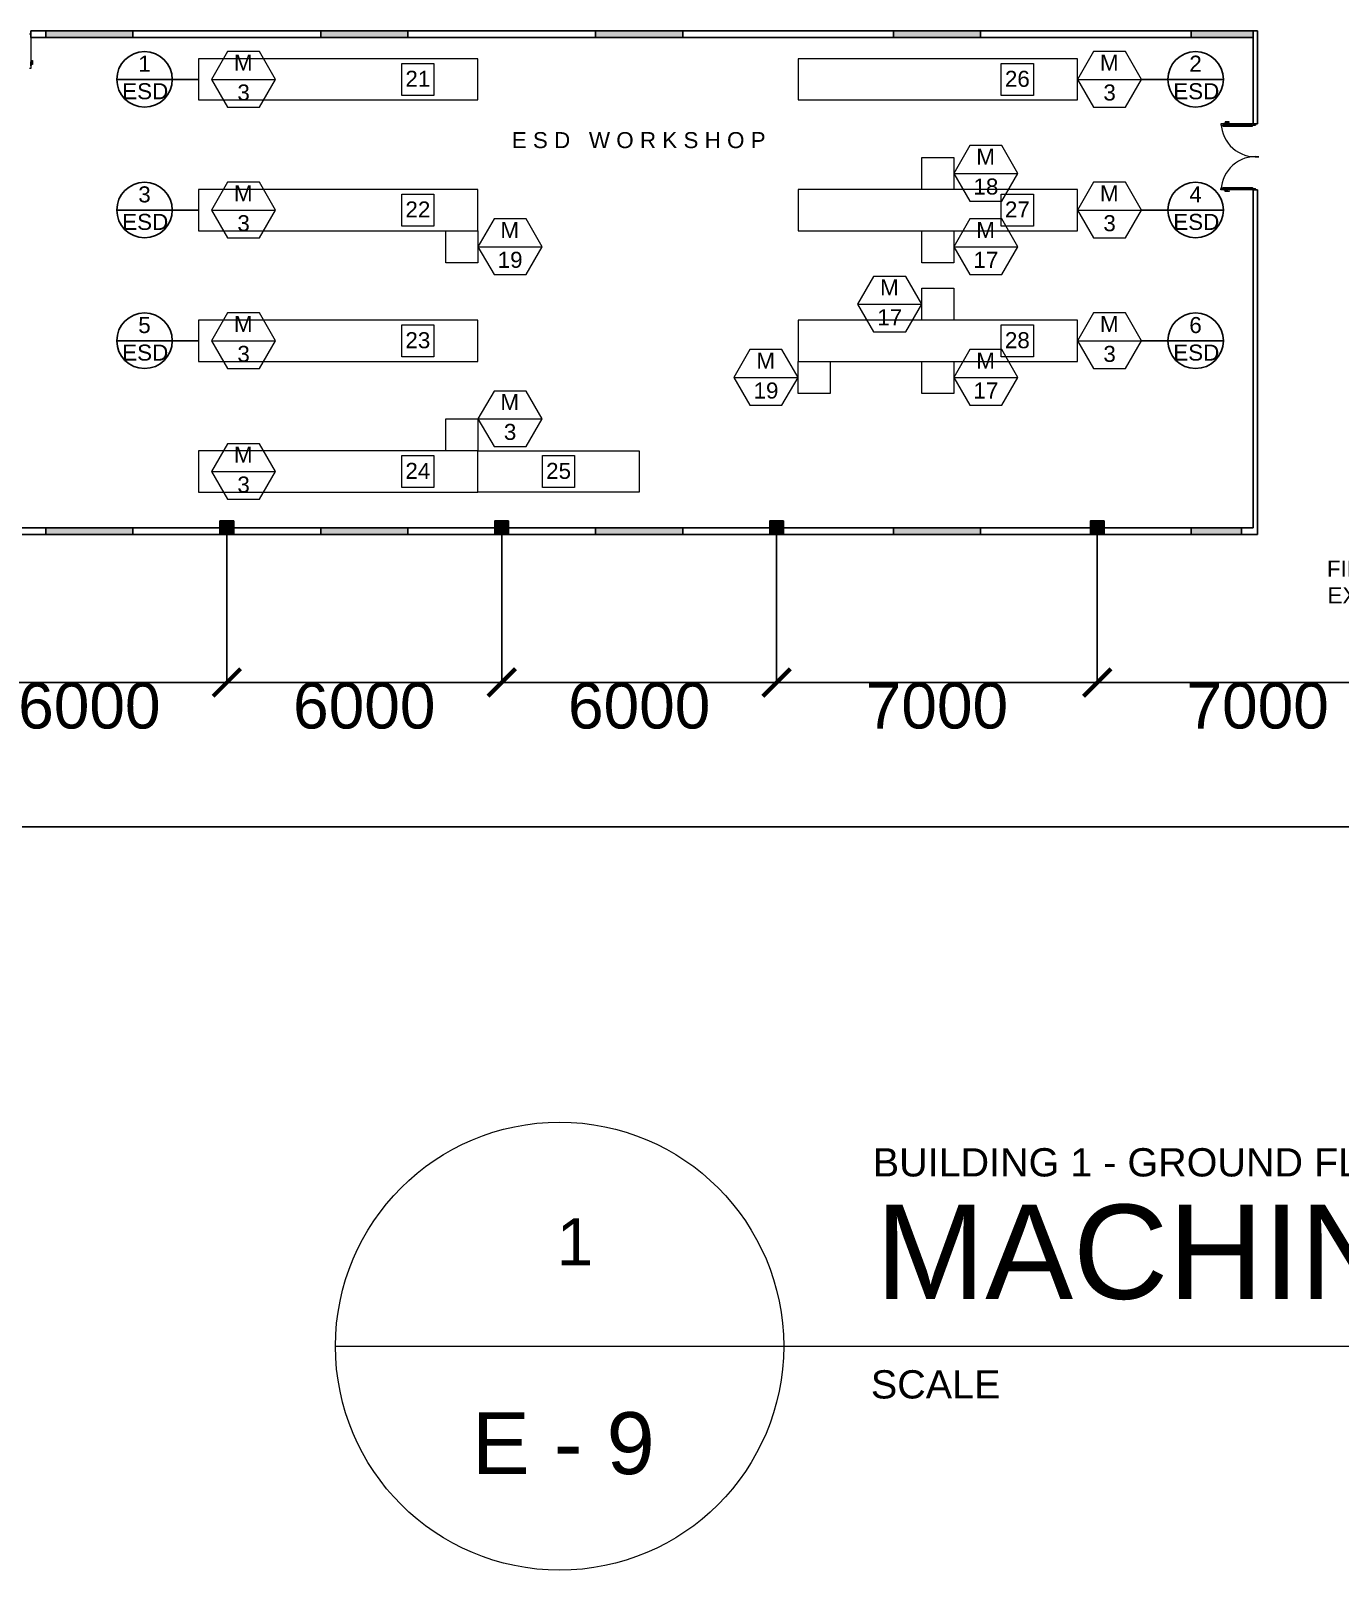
# Model space of a CAD drawing. Header units: millimetres. Extents: x 3339 to 2017737, y 4955 to 2748989.
# Drawn here: x 1590977 to 1619558, y 1216097 to 1249709 of the extents above; entities that cross this region are included whole.
import ezdxf

# ---------------------------------------------------------------- set-up
doc = ezdxf.new("R2010")
doc.units = ezdxf.units.MM
doc.header["$LTSCALE"] = 30
for name, color, linetype, lineweight in [('A-DETL-GENF', 92, 'Continuous', 13), ('A-DOOR', 31, 'Continuous', 13), ('MACH BLOCK', 41, 'Continuous', 5), ('MACHINE', 111, 'Continuous', 5), ('TEXT MACHLAYOUT', 255, 'Continuous', 5)]:
    doc.layers.add(name, color=color, linetype=linetype, lineweight=lineweight)
for name, color, linetype in [('DIM LINES', 7, 'Continuous'), ('TEXT', 7, 'Continuous'), ('window', 92, 'Continuous')]:
    doc.layers.add(name, color=color, linetype=linetype)
doc.styles.get("Standard").update_dxf_attribs({"font": 'arial.ttf'})
doc.dimstyles.new('GREEN', dxfattribs={"dimtxt": 1000, "dimasz": 600, "dimexe": 0.18, "dimexo": 0.0625, "dimgap": 0.09, "dimtad": 2, "dimdec": 0, "dimzin": 0, "dimdsep": 46, "dimtxsty": 'Standard', "dimblk": 'ARCHTICK', "dimcen": 0.09, "dimclrd": 3, "dimclre": 3, "dimclrt": 2, "dimadec": 0, "dimazin": 0, "dimtfac": 1, "dimtdec": 0, "dimtofl": 0, "dimtmove": 0, "dimatfit": 3, "dimfxl": 1, "dimtolj": 1, "dimtzin": 0, "dimarcsym": 0})

# ---------------------------------------------------------------- blocks, each defined once
blk = doc.blocks.new('_ArchTick')
at = {"color": 0, "linetype": 'ByBlock', "const_width": 0.15}
blk.add_lwpolyline([(-0.5, -0.5), (0.5, 0.5)], dxfattribs=at)
blk = doc.blocks.new('*D864')
at = {"layer": 'Defpoints', "color": 0, "transparency": 16777216}
for p in [(1577256, 1238709), (1667256, 1238709), (1667256, 1232330)]:
    blk.add_point(p, dxfattribs=at)
at = {"layer": 'DIM LINES', "color": 3, "linetype": 'ByBlock', "lineweight": -2, "transparency": 16777216}
for p, q in [((1577256, 1238709), (1577256, 1232329)), ((1667256, 1238709), (1667256, 1232329)), ((1577256, 1232330), (1667256, 1232330))]:
    blk.add_line(p, q, dxfattribs=at)
at = {"layer": 'DIM LINES', "color": 3, "lineweight": -2, "transparency": 16777216, "xscale": 600, "yscale": 600, "zscale": 600, "rotation": 180}
blk.add_blockref('_ArchTick', (1577256, 1232330), dxfattribs=at)
at = {"layer": 'DIM LINES', "color": 3, "lineweight": -2, "transparency": 16777216, "xscale": 600, "yscale": 600, "zscale": 600}
blk.add_blockref('_ArchTick', (1667256, 1232330), dxfattribs=at)
at = {"layer": 'DIM LINES', "color": 2, "transparency": 16777216, "insert": (1622256, 1231819), "char_height": 1000, "attachment_point": 5}
blk.add_mtext('\\A1;90000', dxfattribs=at)
blk = doc.blocks.new('*D685')
at = {"layer": 'Defpoints', "color": 0, "transparency": 16777216}
for p in [(1589256, 1238709), (1595256, 1238709), (1595256, 1235479)]:
    blk.add_point(p, dxfattribs=at)
at = {"layer": 'DIM LINES', "color": 3, "linetype": 'ByBlock', "lineweight": -2, "transparency": 16777216}
for p, q in [((1589256, 1238709), (1589256, 1235479)), ((1595256, 1238709), (1595256, 1235479)), ((1589256, 1235479), (1595256, 1235479))]:
    blk.add_line(p, q, dxfattribs=at)
at = {"layer": 'DIM LINES', "color": 3, "lineweight": -2, "transparency": 16777216, "xscale": 600, "yscale": 600, "zscale": 600, "rotation": 180}
blk.add_blockref('_ArchTick', (1589256, 1235479), dxfattribs=at)
at = {"layer": 'DIM LINES', "color": 3, "lineweight": -2, "transparency": 16777216, "xscale": 600, "yscale": 600, "zscale": 600}
blk.add_blockref('_ArchTick', (1595256, 1235479), dxfattribs=at)
at = {"layer": 'DIM LINES', "color": 2, "transparency": 16777216, "insert": (1592256, 1234968), "char_height": 1000, "attachment_point": 5}
blk.add_mtext('\\A1;6000', dxfattribs=at)
blk = doc.blocks.new('*D686')
at = {"layer": 'Defpoints', "color": 0, "transparency": 16777216}
for p in [(1595256, 1238709), (1601256, 1238709), (1601256, 1235479)]:
    blk.add_point(p, dxfattribs=at)
at = {"layer": 'DIM LINES', "color": 3, "linetype": 'ByBlock', "lineweight": -2, "transparency": 16777216}
for p, q in [((1595256, 1238709), (1595256, 1235479)), ((1601256, 1238709), (1601256, 1235479)), ((1595256, 1235479), (1601256, 1235479))]:
    blk.add_line(p, q, dxfattribs=at)
at = {"layer": 'DIM LINES', "color": 3, "lineweight": -2, "transparency": 16777216, "xscale": 600, "yscale": 600, "zscale": 600, "rotation": 180}
blk.add_blockref('_ArchTick', (1595256, 1235479), dxfattribs=at)
at = {"layer": 'DIM LINES', "color": 3, "lineweight": -2, "transparency": 16777216, "xscale": 600, "yscale": 600, "zscale": 600}
blk.add_blockref('_ArchTick', (1601256, 1235479), dxfattribs=at)
at = {"layer": 'DIM LINES', "color": 2, "transparency": 16777216, "insert": (1598256, 1234968), "char_height": 1000, "attachment_point": 5}
blk.add_mtext('\\A1;6000', dxfattribs=at)
blk = doc.blocks.new('*D687')
at = {"layer": 'Defpoints', "color": 0, "transparency": 16777216}
for p in [(1601256, 1238709), (1607256, 1238709), (1607256, 1235479)]:
    blk.add_point(p, dxfattribs=at)
at = {"layer": 'DIM LINES', "color": 3, "linetype": 'ByBlock', "lineweight": -2, "transparency": 16777216}
for p, q in [((1601256, 1238709), (1601256, 1235479)), ((1607256, 1238709), (1607256, 1235479)), ((1601256, 1235479), (1607256, 1235479))]:
    blk.add_line(p, q, dxfattribs=at)
at = {"layer": 'DIM LINES', "color": 3, "lineweight": -2, "transparency": 16777216, "xscale": 600, "yscale": 600, "zscale": 600, "rotation": 180}
blk.add_blockref('_ArchTick', (1601256, 1235479), dxfattribs=at)
at = {"layer": 'DIM LINES', "color": 3, "lineweight": -2, "transparency": 16777216, "xscale": 600, "yscale": 600, "zscale": 600}
blk.add_blockref('_ArchTick', (1607256, 1235479), dxfattribs=at)
at = {"layer": 'DIM LINES', "color": 2, "transparency": 16777216, "insert": (1604256, 1234968), "char_height": 1000, "attachment_point": 5}
blk.add_mtext('\\A1;6000', dxfattribs=at)
blk = doc.blocks.new('*D688')
at = {"layer": 'Defpoints', "color": 0, "transparency": 16777216}
for p in [(1607256, 1238709), (1614256, 1238709), (1614256, 1235479)]:
    blk.add_point(p, dxfattribs=at)
at = {"layer": 'DIM LINES', "color": 3, "linetype": 'ByBlock', "lineweight": -2, "transparency": 16777216}
for p, q in [((1607256, 1238709), (1607256, 1235479)), ((1614256, 1238709), (1614256, 1235479)), ((1607256, 1235479), (1614256, 1235479))]:
    blk.add_line(p, q, dxfattribs=at)
at = {"layer": 'DIM LINES', "color": 3, "lineweight": -2, "transparency": 16777216, "xscale": 600, "yscale": 600, "zscale": 600, "rotation": 180}
blk.add_blockref('_ArchTick', (1607256, 1235479), dxfattribs=at)
at = {"layer": 'DIM LINES', "color": 3, "lineweight": -2, "transparency": 16777216, "xscale": 600, "yscale": 600, "zscale": 600}
blk.add_blockref('_ArchTick', (1614256, 1235479), dxfattribs=at)
at = {"layer": 'DIM LINES', "color": 2, "transparency": 16777216, "insert": (1610756, 1234968), "char_height": 1000, "attachment_point": 5}
blk.add_mtext('\\A1;7000', dxfattribs=at)
blk = doc.blocks.new('*D689')
at = {"layer": 'Defpoints', "color": 0, "transparency": 16777216}
for p in [(1614256, 1238709), (1621256, 1238709), (1621256, 1235479)]:
    blk.add_point(p, dxfattribs=at)
at = {"layer": 'DIM LINES', "color": 3, "linetype": 'ByBlock', "lineweight": -2, "transparency": 16777216}
for p, q in [((1614256, 1238709), (1614256, 1235479)), ((1621256, 1238709), (1621256, 1235479)), ((1614256, 1235479), (1621256, 1235479))]:
    blk.add_line(p, q, dxfattribs=at)
at = {"layer": 'DIM LINES', "color": 3, "lineweight": -2, "transparency": 16777216, "xscale": 600, "yscale": 600, "zscale": 600, "rotation": 180}
blk.add_blockref('_ArchTick', (1614256, 1235479), dxfattribs=at)
at = {"layer": 'DIM LINES', "color": 3, "lineweight": -2, "transparency": 16777216, "xscale": 600, "yscale": 600, "zscale": 600}
blk.add_blockref('_ArchTick', (1621256, 1235479), dxfattribs=at)
at = {"layer": 'DIM LINES', "color": 2, "transparency": 16777216, "insert": (1617756, 1234968), "char_height": 1000, "attachment_point": 5}
blk.add_mtext('\\A1;7000', dxfattribs=at)

msp = doc.modelspace()

# ---------------------------------------------------------------- hatches: boundary and pattern name
h = msp.add_hatch(color=2)
h.dxf.hatch_style = 1
h.paths.add_polyline_path([(1595405.787, 1239009.357), (1595105.787, 1239009.357), (1595105.787, 1238709.357), (1595405.787, 1238709.357)])
h = msp.add_hatch(color=2)
h.dxf.hatch_style = 1
h.paths.add_polyline_path([(1601405.787, 1239009.357), (1601105.787, 1239009.357), (1601105.787, 1238709.357), (1601405.787, 1238709.357)])
h = msp.add_hatch(color=2)
h.dxf.hatch_style = 1
h.paths.add_polyline_path([(1607405.787, 1239009.357), (1607105.787, 1239009.357), (1607105.787, 1238709.357), (1607405.787, 1238709.357)])
h = msp.add_hatch(color=2)
h.dxf.hatch_style = 1
h.paths.add_polyline_path([(1614405.787, 1239009.357), (1614105.787, 1239009.357), (1614105.787, 1238709.357), (1614405.787, 1238709.357)])
at = {"layer": 'window'}
h = msp.add_hatch(color=256, dxfattribs=at)
h.dxf.hatch_style = 1
h.paths.add_polyline_path([(1581205.787, 1238859.357), (1579305.787, 1238859.357), (1579305.787, 1238709.357), (1581205.787, 1238709.357)])
h.paths.add_polyline_path([(1587205.787, 1238859.357), (1585305.787, 1238859.357), (1585305.787, 1238709.357), (1586255.787, 1238709.357), (1587205.787, 1238709.357)])
h.paths.add_polyline_path([(1593205.787, 1238859.357), (1591305.787, 1238859.357), (1591305.787, 1238709.357), (1593205.787, 1238709.357)])
h.paths.add_polyline_path([(1599205.787, 1238859.357), (1597305.787, 1238859.357), (1597305.787, 1238709.357), (1599205.787, 1238709.357)])
h.paths.add_polyline_path([(1605205.787, 1238859.357), (1603305.787, 1238859.357), (1603305.787, 1238709.357), (1605205.787, 1238709.357)])
h.paths.add_polyline_path([(1611705.787, 1238859.357), (1609805.787, 1238859.357), (1609805.787, 1238709.357), (1611705.787, 1238709.357)])
h.paths.add_polyline_path([(1617405.787, 1238859.357), (1616305.787, 1238859.357), (1616305.787, 1238709.357), (1617405.787, 1238709.357)])
h.paths.add_polyline_path([(1617655.787, 1249709.357), (1616305.787, 1249709.357), (1616305.787, 1249559.357), (1617655.787, 1249559.357)])
h.paths.add_polyline_path([(1611705.787, 1249709.357), (1609805.787, 1249709.357), (1609805.787, 1249559.357), (1611705.787, 1249559.357)])
h.paths.add_polyline_path([(1605205.787, 1249709.357), (1603305.787, 1249709.357), (1603305.787, 1249559.357), (1605205.787, 1249559.357)])
h.paths.add_polyline_path([(1599205.787, 1249709.357), (1597305.787, 1249709.357), (1597305.787, 1249559.357), (1599205.787, 1249559.357)])
h.paths.add_polyline_path([(1593205.787, 1249709.357), (1591305.787, 1249709.357), (1591305.787, 1249559.357), (1593205.787, 1249559.357)])
h.paths.add_polyline_path([(1585850.518, 1249709.357), (1583405.787, 1249709.357), (1583405.787, 1249559.357), (1585850.518, 1249559.357)])

# ---------------------------------------------------------------- linework, layer by layer
for p, q in [((1590977.287, 1249559.357), (1590977.287, 1249709.357)), ((1590977.287, 1249709.357), (1591005.787, 1249709.357)), ((1591005.787, 1249559.357), (1590977.287, 1249559.357)), ((1592853.813, 1248648.427), (1594066.249, 1248648.427)), ((1594066.249, 1248648.427), (1594638.157, 1248648.427)), ((1615223.317, 1248648.427), (1615795.225, 1248648.427)), ((1615795.225, 1248648.427), (1617007.661, 1248648.427)), ((1617655.787, 1247709.357), (1617655.787, 1247680.857)), ((1617755.787, 1247680.857), (1617755.787, 1247709.357)), ((1617655.787, 1247680.857), (1617755.787, 1247680.857)), ((1617655.787, 1246237.857), (1617655.787, 1246209.357)), ((1617755.787, 1246209.357), (1617755.787, 1246237.857)), ((1592853.813, 1245794.889), (1594066.249, 1245794.889)), ((1594066.249, 1245794.889), (1594638.157, 1245794.889)), ((1615223.317, 1245794.889), (1615795.225, 1245794.889)), ((1615795.225, 1245794.889), (1617007.661, 1245794.889)), ((1592853.813, 1242941.35), (1594066.249, 1242941.35)), ((1594066.249, 1242941.35), (1594638.157, 1242941.35)), ((1615223.317, 1242941.35), (1615795.225, 1242941.35)), ((1615795.225, 1242941.35), (1617007.661, 1242941.35)), ((1577255.787, 1238709.357), (1617755.787, 1238709.357)), ((1607255.787, 1238709.357), (1614255.787, 1238709.357))]:
    msp.add_line(p, q)
at = {"color": 0}
for p, q in [((1590977.287, 1249559.357), (1617655.787, 1249559.357)), ((1591005.787, 1249709.357), (1617755.787, 1249709.357)), ((1617655.787, 1247709.357), (1617655.787, 1249709.357)), ((1617755.787, 1247709.357), (1617755.787, 1249709.357)), ((1617655.787, 1243559.357), (1617655.787, 1246237.857)), ((1617755.787, 1246237.857), (1617655.787, 1246237.857)), ((1617755.787, 1243709.357), (1617755.787, 1246237.857)), ((1617755.787, 1243709.357), (1617755.787, 1238709.357)), ((1617655.787, 1243559.357), (1617655.787, 1238859.357)), ((1577255.787, 1238709.357), (1617755.787, 1238709.357)), ((1589405.787, 1238859.357), (1617605.787, 1238859.357)), ((1617655.787, 1238859.357), (1617405.787, 1238859.357))]:
    msp.add_line(p, q, dxfattribs=at)
for points in [[(1595405.787, 1239009.357), (1595105.787, 1239009.357), (1595105.787, 1238709.357), (1595405.787, 1238709.357), (1595405.787, 1239009.357)], [(1601405.787, 1239009.357), (1601105.787, 1239009.357), (1601105.787, 1238709.357), (1601405.787, 1238709.357), (1601405.787, 1239009.357)], [(1607405.787, 1239009.357), (1607105.787, 1239009.357), (1607105.787, 1238709.357), (1607405.787, 1238709.357), (1607405.787, 1239009.357)], [(1614405.787, 1239009.357), (1614105.787, 1239009.357), (1614105.787, 1238709.357), (1614405.787, 1238709.357), (1614405.787, 1239009.357)]]:
    msp.add_lwpolyline(points, close=True)
for centre in [(1593460.031, 1248648.427), (1616401.443, 1248648.427), (1593460.031, 1245794.889), (1616401.443, 1245794.889), (1593460.031, 1242941.35), (1616401.443, 1242941.35)]:
    msp.add_circle(centre, 606.218)
at = {"layer": 'A-DETL-GENF'}
for p, q in [((1591001.016, 1249054.684), (1591001.016, 1249063.575)), ((1591001.016, 1249063.575), (1591015.387, 1249063.575)), ((1591006.801, 1249054.684), (1591001.016, 1249054.684)), ((1591006.801, 1249054.684), (1591015.387, 1249063.27)), ((1591006.801, 1249001.77), (1591006.801, 1249054.684)), ((1591015.387, 1249063.575), (1591015.387, 1249001.77)), ((1590977.287, 1248944.62), (1590977.287, 1249030.345)), ((1590977.287, 1249030.345), (1590982.049, 1249025.582)), ((1590982.049, 1248949.382), (1590977.287, 1248944.62)), ((1590982.049, 1249025.582), (1590982.049, 1248949.382)), ((1590982.049, 1248975.576), (1590982.049, 1248999.389)), ((1590982.049, 1248999.389), (1591005.862, 1248999.389)), ((1591005.862, 1248975.576), (1590982.049, 1248975.576)), ((1591005.862, 1249001.77), (1591015.387, 1249001.77)), ((1591005.862, 1248973.195), (1591005.862, 1249001.77)), ((1591005.862, 1248999.389), (1591005.862, 1248975.576)), ((1591015.387, 1248973.195), (1591005.862, 1248973.195)), ((1591015.387, 1249001.77), (1591006.801, 1249001.77)), ((1591015.387, 1249001.77), (1591015.387, 1248973.195)), ((1617073.199, 1247718.957), (1617044.624, 1247718.957)), ((1617044.624, 1247718.957), (1617044.624, 1247709.432)), ((1617044.624, 1247709.432), (1617073.199, 1247709.432)), ((1617070.818, 1247709.432), (1617047.005, 1247709.432)), ((1617047.005, 1247709.432), (1617047.005, 1247685.62)), ((1617070.818, 1247685.62), (1617070.818, 1247709.432)), ((1617135.004, 1247718.957), (1617073.199, 1247718.957)), ((1617073.199, 1247718.957), (1617073.199, 1247710.372)), ((1617073.199, 1247709.432), (1617073.199, 1247718.957)), ((1617073.199, 1247710.372), (1617126.114, 1247710.372)), ((1617126.114, 1247710.372), (1617134.699, 1247718.957)), ((1617126.114, 1247710.372), (1617126.114, 1247704.587)), ((1617126.114, 1247704.587), (1617135.004, 1247704.587)), ((1617135.004, 1247704.587), (1617135.004, 1247718.957)), ((1617645.081, 1247650.857), (1616995.581, 1247650.857)), ((1616995.581, 1247650.857), (1616995.581, 1247628.357)), ((1616995.581, 1247628.357), (1617645.081, 1247628.357)), ((1617020.812, 1247685.62), (1617016.049, 1247680.857)), ((1617016.049, 1247680.857), (1617101.774, 1247680.857)), ((1617097.012, 1247685.62), (1617020.812, 1247685.62)), ((1617047.005, 1247685.62), (1617070.818, 1247685.62)), ((1617101.774, 1247680.857), (1617097.012, 1247685.62)), ((1617645.081, 1247628.357), (1617645.081, 1247650.857)), ((1616995.581, 1246290.357), (1617645.081, 1246290.357)), ((1616995.581, 1246267.857), (1616995.581, 1246290.357)), ((1617645.081, 1246267.857), (1616995.581, 1246267.857)), ((1617016.049, 1246237.857), (1617101.774, 1246237.857)), ((1617020.812, 1246233.095), (1617016.049, 1246237.857)), ((1617097.012, 1246233.095), (1617020.812, 1246233.095)), ((1617044.624, 1246199.757), (1617044.624, 1246209.282)), ((1617044.624, 1246209.282), (1617073.199, 1246209.282)), ((1617073.199, 1246199.757), (1617044.624, 1246199.757)), ((1617047.005, 1246209.282), (1617047.005, 1246233.095)), ((1617047.005, 1246233.095), (1617070.818, 1246233.095)), ((1617070.818, 1246209.282), (1617047.005, 1246209.282)), ((1617070.818, 1246233.095), (1617070.818, 1246209.282)), ((1617073.199, 1246209.282), (1617073.199, 1246199.757)), ((1617073.199, 1246199.757), (1617073.199, 1246208.343)), ((1617073.199, 1246208.343), (1617126.114, 1246208.343)), ((1617135.004, 1246199.757), (1617073.199, 1246199.757)), ((1617101.774, 1246237.857), (1617097.012, 1246233.095)), ((1617126.114, 1246208.343), (1617126.114, 1246214.128)), ((1617126.114, 1246214.128), (1617135.004, 1246214.128)), ((1617126.114, 1246208.343), (1617134.699, 1246199.757)), ((1617135.004, 1246214.128), (1617135.004, 1246199.757)), ((1617645.081, 1246290.357), (1617645.081, 1246267.857))]:
    msp.add_line(p, q, dxfattribs=at)
at = {"layer": 'A-DOOR', "lineweight": 18}
for p, q in [((1590977.287, 1249634.357), (1590947.287, 1249634.357)), ((1590977.287, 1249634.357), (1590977.287, 1248884.357)), ((1590977.287, 1248884.357), (1590947.287, 1248884.357)), ((1617705.787, 1247680.857), (1616955.787, 1247680.857)), ((1616955.787, 1247680.857), (1616955.787, 1247650.857)), ((1616955.787, 1247650.857), (1617705.787, 1247650.857)), ((1617705.787, 1247680.857), (1617705.787, 1247650.857)), ((1616955.787, 1246237.857), (1616955.787, 1246267.857)), ((1616955.787, 1246267.857), (1617705.787, 1246267.857)), ((1617705.787, 1246237.857), (1616955.787, 1246237.857)), ((1617705.787, 1246237.857), (1617705.787, 1246267.857))]:
    msp.add_line(p, q, dxfattribs=at)
at = {"layer": 'A-DOOR'}
for centre, start, end in [((1617715.051, 1247716.615), 182.6963499, 274.961307), ((1617715.051, 1246202.1), 85.038693, 177.3036501)]:
    msp.add_arc(centre, 760.105, start, end, dxfattribs=at)
at = {"layer": 'MACH BLOCK', "color": 85, "true_color": 0x58ba48}
msp.add_line((1597627.769, 1220988.441), (1647014.132, 1220988.441), dxfattribs=at)
at = {"layer": 'MACH BLOCK'}
msp.add_line((1597631.027, 1220988.441), (1597627.769, 1220988.441), dxfattribs=at)
at = {"layer": 'MACH BLOCK', "color": 85, "true_color": 0x58ba48}
msp.add_circle((1602519.315, 1220988.441), 4891.546, dxfattribs=at)
at = {"layer": 'MACHINE'}
for p, q in [((1600738.157, 1249098.427), (1594638.157, 1249098.427)), ((1594638.157, 1249098.427), (1594638.157, 1248198.427)), ((1600738.157, 1248198.427), (1600738.157, 1249098.427)), ((1613823.317, 1249098.427), (1607723.317, 1249098.427)), ((1607723.317, 1249098.427), (1607723.317, 1248198.427)), ((1613823.317, 1248198.427), (1613823.317, 1249098.427)), ((1599075.744, 1248998.427), (1599775.744, 1248998.427)), ((1599075.744, 1248298.427), (1599075.744, 1248998.427)), ((1599775.744, 1248998.427), (1599775.744, 1248298.427)), ((1612160.904, 1248998.427), (1612860.904, 1248998.427)), ((1612160.904, 1248298.427), (1612160.904, 1248998.427)), ((1612860.904, 1248998.427), (1612860.904, 1248298.427)), ((1594921.009, 1248648.427), (1596321.009, 1248648.427)), ((1613823.317, 1248648.427), (1615223.317, 1248648.427)), ((1594638.157, 1248198.427), (1600738.157, 1248198.427)), ((1599775.744, 1248298.427), (1599075.744, 1248298.427)), ((1607723.317, 1248198.427), (1613823.317, 1248198.427)), ((1612860.904, 1248298.427), (1612160.904, 1248298.427)), ((1610423.317, 1246944.889), (1611123.317, 1246944.889)), ((1610423.317, 1246244.889), (1610423.317, 1246944.889)), ((1611123.317, 1246944.889), (1611123.317, 1246244.889)), ((1611123.317, 1246594.889), (1612523.317, 1246594.889)), ((1600738.157, 1246244.889), (1594638.157, 1246244.889)), ((1594638.157, 1246244.889), (1594638.157, 1245344.889)), ((1599075.744, 1246144.889), (1599775.744, 1246144.889)), ((1599075.744, 1245444.889), (1599075.744, 1246144.889)), ((1599775.744, 1246144.889), (1599775.744, 1245444.889)), ((1600738.157, 1245344.889), (1600738.157, 1246244.889)), ((1613823.317, 1246244.889), (1607723.317, 1246244.889)), ((1607723.317, 1246244.889), (1607723.317, 1245344.889)), ((1611123.317, 1246244.889), (1610423.317, 1246244.889)), ((1612160.904, 1246144.889), (1612860.904, 1246144.889)), ((1612160.904, 1245444.889), (1612160.904, 1246144.889)), ((1612860.904, 1246144.889), (1612860.904, 1245444.889)), ((1613823.317, 1245344.889), (1613823.317, 1246244.889)), ((1594921.009, 1245794.889), (1596321.009, 1245794.889)), ((1613823.317, 1245794.889), (1615223.317, 1245794.889)), ((1594638.157, 1245344.889), (1600738.157, 1245344.889)), ((1599775.744, 1245444.889), (1599075.744, 1245444.889)), ((1600038.157, 1245344.889), (1600738.157, 1245344.889)), ((1600038.157, 1244644.889), (1600038.157, 1245344.889)), ((1600738.157, 1245344.889), (1600738.157, 1244644.889)), ((1607723.317, 1245344.889), (1613823.317, 1245344.889)), ((1610423.317, 1245344.889), (1611123.317, 1245344.889)), ((1610423.317, 1244644.889), (1610423.317, 1245344.889)), ((1611123.317, 1245344.889), (1611123.317, 1244644.889)), ((1612860.904, 1245444.889), (1612160.904, 1245444.889)), ((1600738.157, 1244994.889), (1602138.157, 1244994.889)), ((1611123.317, 1244994.889), (1612523.317, 1244994.889)), ((1600738.157, 1244644.889), (1600038.157, 1244644.889)), ((1611123.317, 1244644.889), (1610423.317, 1244644.889)), ((1610423.317, 1244091.35), (1611123.317, 1244091.35)), ((1610423.317, 1243391.35), (1610423.317, 1244091.35)), ((1611123.317, 1244091.35), (1611123.317, 1243391.35)), ((1609023.317, 1243741.35), (1610423.317, 1243741.35)), ((1600738.157, 1243391.35), (1594638.157, 1243391.35)), ((1594638.157, 1243391.35), (1594638.157, 1242491.35)), ((1600738.157, 1242491.35), (1600738.157, 1243391.35)), ((1613823.317, 1243391.35), (1607723.317, 1243391.35)), ((1607723.317, 1243391.35), (1607723.317, 1242491.35)), ((1611123.317, 1243391.35), (1610423.317, 1243391.35)), ((1613823.317, 1242491.35), (1613823.317, 1243391.35)), ((1599075.744, 1243291.35), (1599775.744, 1243291.35)), ((1599075.744, 1242591.35), (1599075.744, 1243291.35)), ((1599775.744, 1243291.35), (1599775.744, 1242591.35)), ((1612160.904, 1243291.35), (1612860.904, 1243291.35)), ((1612160.904, 1242591.35), (1612160.904, 1243291.35)), ((1612860.904, 1243291.35), (1612860.904, 1242591.35)), ((1594921.009, 1242941.35), (1596321.009, 1242941.35)), ((1613823.317, 1242941.35), (1615223.317, 1242941.35)), ((1594638.157, 1242491.35), (1600738.157, 1242491.35)), ((1599775.744, 1242591.35), (1599075.744, 1242591.35)), ((1607723.317, 1242491.35), (1613823.317, 1242491.35)), ((1607723.317, 1242491.35), (1608423.317, 1242491.35)), ((1607723.317, 1241791.35), (1607723.317, 1242491.35)), ((1608423.317, 1242491.35), (1608423.317, 1241791.35)), ((1610423.317, 1242491.35), (1611123.317, 1242491.35)), ((1610423.317, 1241791.35), (1610423.317, 1242491.35)), ((1611123.317, 1242491.35), (1611123.317, 1241791.35)), ((1612860.904, 1242591.35), (1612160.904, 1242591.35)), ((1606323.317, 1242141.35), (1607723.317, 1242141.35)), ((1611123.317, 1242141.35), (1612523.317, 1242141.35)), ((1608423.317, 1241791.35), (1607723.317, 1241791.35)), ((1611123.317, 1241791.35), (1610423.317, 1241791.35)), ((1600038.157, 1241237.812), (1600738.157, 1241237.812)), ((1600038.157, 1240537.812), (1600038.157, 1241237.812)), ((1600738.157, 1241237.812), (1600738.157, 1240537.812)), ((1600738.157, 1241237.812), (1602138.157, 1241237.812)), ((1600738.157, 1240537.812), (1594638.157, 1240537.812)), ((1594638.157, 1240537.812), (1594638.157, 1239637.812)), ((1599075.744, 1240437.812), (1599775.744, 1240437.812)), ((1599075.744, 1239737.812), (1599075.744, 1240437.812)), ((1599775.744, 1240437.812), (1599775.744, 1239737.812)), ((1600738.157, 1240537.812), (1600038.157, 1240537.812)), ((1600738.157, 1239637.812), (1600738.157, 1240537.812)), ((1600738.157, 1240537.812), (1604255.787, 1240537.812)), ((1602146.972, 1240437.812), (1602846.972, 1240437.812)), ((1602146.972, 1239737.812), (1602146.972, 1240437.812)), ((1602846.972, 1240437.812), (1602846.972, 1239737.812)), ((1604255.787, 1240537.812), (1604255.787, 1239637.812)), ((1594921.009, 1240087.812), (1596321.009, 1240087.812)), ((1594638.157, 1239637.812), (1600738.157, 1239637.812)), ((1599775.744, 1239737.812), (1599075.744, 1239737.812)), ((1604255.787, 1239637.812), (1600738.157, 1239637.812)), ((1602846.972, 1239737.812), (1602146.972, 1239737.812))]:
    msp.add_line(p, q, dxfattribs=at)
for points in [[(1595271.009, 1249254.645), (1594921.009, 1248648.427), (1595271.009, 1248042.209), (1595971.009, 1248042.209), (1596321.009, 1248648.427), (1595971.009, 1249254.645)], [(1614173.317, 1249254.645), (1613823.317, 1248648.427), (1614173.317, 1248042.209), (1614873.317, 1248042.209), (1615223.317, 1248648.427), (1614873.317, 1249254.645)], [(1611473.317, 1247201.106), (1611123.317, 1246594.889), (1611473.317, 1245988.671), (1612173.317, 1245988.671), (1612523.317, 1246594.889), (1612173.317, 1247201.106)], [(1595271.009, 1246401.106), (1594921.009, 1245794.889), (1595271.009, 1245188.671), (1595971.009, 1245188.671), (1596321.009, 1245794.889), (1595971.009, 1246401.106)], [(1614173.317, 1246401.106), (1613823.317, 1245794.889), (1614173.317, 1245188.671), (1614873.317, 1245188.671), (1615223.317, 1245794.889), (1614873.317, 1246401.106)], [(1601088.157, 1245601.106), (1600738.157, 1244994.889), (1601088.157, 1244388.671), (1601788.157, 1244388.671), (1602138.157, 1244994.889), (1601788.157, 1245601.106)], [(1611473.317, 1245601.106), (1611123.317, 1244994.889), (1611473.317, 1244388.671), (1612173.317, 1244388.671), (1612523.317, 1244994.889), (1612173.317, 1245601.106)], [(1609373.317, 1244347.568), (1609023.317, 1243741.35), (1609373.317, 1243135.132), (1610073.317, 1243135.132), (1610423.317, 1243741.35), (1610073.317, 1244347.568)], [(1595271.009, 1243547.568), (1594921.009, 1242941.35), (1595271.009, 1242335.132), (1595971.009, 1242335.132), (1596321.009, 1242941.35), (1595971.009, 1243547.568)], [(1614173.317, 1243547.568), (1613823.317, 1242941.35), (1614173.317, 1242335.132), (1614873.317, 1242335.132), (1615223.317, 1242941.35), (1614873.317, 1243547.568)], [(1606673.317, 1242747.568), (1606323.317, 1242141.35), (1606673.317, 1241535.132), (1607373.317, 1241535.132), (1607723.317, 1242141.35), (1607373.317, 1242747.568)], [(1611473.317, 1242747.568), (1611123.317, 1242141.35), (1611473.317, 1241535.132), (1612173.317, 1241535.132), (1612523.317, 1242141.35), (1612173.317, 1242747.568)], [(1601088.157, 1241844.029), (1600738.157, 1241237.812), (1601088.157, 1240631.594), (1601788.157, 1240631.594), (1602138.157, 1241237.812), (1601788.157, 1241844.029)], [(1595271.009, 1240694.029), (1594921.009, 1240087.812), (1595271.009, 1239481.594), (1595971.009, 1239481.594), (1596321.009, 1240087.812), (1595971.009, 1240694.029)]]:
    msp.add_lwpolyline(points, close=True, dxfattribs=at)
at = {"layer": 'window'}
for p, q in [((1591305.787, 1249709.357), (1591305.787, 1249559.357)), ((1593205.787, 1249709.357), (1593205.787, 1249559.357)), ((1597305.787, 1249709.357), (1597305.787, 1249559.357)), ((1599205.787, 1249709.357), (1599205.787, 1249559.357)), ((1603305.787, 1249709.357), (1603305.787, 1249559.357)), ((1605205.787, 1249709.357), (1605205.787, 1249559.357)), ((1609805.787, 1249709.357), (1609805.787, 1249559.357)), ((1611705.787, 1249709.357), (1611705.787, 1249559.357)), ((1616305.787, 1249709.357), (1616305.787, 1249559.357)), ((1617655.787, 1249559.357), (1617655.787, 1249709.357)), ((1591305.787, 1238859.357), (1591305.787, 1238709.357)), ((1593205.787, 1238859.357), (1593205.787, 1238709.357)), ((1597305.787, 1238859.357), (1597305.787, 1238709.357)), ((1599205.787, 1238859.357), (1599205.787, 1238709.357)), ((1603305.787, 1238859.357), (1603305.787, 1238709.357)), ((1605205.787, 1238859.357), (1605205.787, 1238709.357)), ((1609805.787, 1238859.357), (1609805.787, 1238709.357)), ((1611705.787, 1238859.357), (1611705.787, 1238709.357)), ((1616305.787, 1238859.357), (1616305.787, 1238709.357)), ((1617405.787, 1238859.357), (1617405.787, 1238709.357))]:
    msp.add_line(p, q, dxfattribs=at)

# ---------------------------------------------------------------- texts
at = {"char_height": 350, "attachment_point": 1}
for s, width, gutter_width, insert in [('\\pxqc;1', 940.36339, 2757.711, (1592988.894, 1249166.143)), ('\\pxqc;2', 940.36339, 2757.711, (1615930.305, 1249166.143)), ('\\pxqc,t0.39537;ESD', 377.35925, 1886.796, (1593286.481, 1248565.043)), ('\\pxqc,t0.39537;ESD', 377.35925, 1886.796, (1616227.893, 1248565.043)), ('\\pxqc;3', 940.36339, 2757.711, (1592988.894, 1246312.604)), ('\\pxqc;4', 940.36339, 2757.711, (1615930.305, 1246312.604)), ('\\pxqc,t0.39537;ESD', 377.35925, 1886.796, (1593286.481, 1245711.505)), ('\\pxqc,t0.39537;ESD', 377.35925, 1886.796, (1616227.893, 1245711.505)), ('\\pxqc;5', 940.36339, 2757.711, (1592988.894, 1243459.066)), ('\\pxqc;6', 940.36339, 2757.711, (1615930.305, 1243459.066)), ('\\pxqc,t0.39537;ESD', 377.35925, 1886.796, (1593286.481, 1242857.966)), ('\\pxqc,t0.39537;ESD', 377.35925, 1886.796, (1616227.893, 1242857.966))]:
    msp.add_mtext_dynamic_manual_height_columns(s, width=width, gutter_width=gutter_width, heights=[0], dxfattribs=dict(at, insert=insert))
at = {"layer": 'MACHINE', "char_height": 350}
for s, width, gutter_width, heights, insert, attachment_point in [('\\pxqc,t0,1;M', 1073.77782, 2002.986, [0], (1595078.366, 1249187.49), 1), ('\\pxqc,t0,1;M', 1073.77782, 2002.986, [0], (1613980.674, 1249187.49), 1), ('21', 700, 2757.711, [329.16], (1599425.744, 1248661.237), 5), ('26', 700, 2757.711, [329.16], (1612510.904, 1248658.253), 5), ('\\pxqc;3', 1274.05619, 2757.711, [0], (1594985.262, 1248537.137), 1), ('\\pxqc;3', 1274.05619, 2757.711, [0], (1613887.57, 1248537.137), 1), ('\\pxqc,t0,1;M', 1073.77782, 2002.986, [0], (1611280.674, 1247133.951), 1), ('\\pxqc;18', 1274.05619, 2757.711, [0], (1611187.57, 1246483.599), 1), ('\\pxqc,t0,1;M', 1073.77782, 2002.986, [0], (1595078.366, 1246333.951), 1), ('\\pxqc,t0,1;M', 1073.77782, 2002.986, [0], (1613980.674, 1246333.951), 1), ('\\pxqc;3', 1274.05619, 2757.711, [0], (1594985.262, 1245683.599), 1), ('22', 700, 2757.711, [329.16], (1599425.744, 1245807.699), 5), ('27', 700, 2757.711, [329.16], (1612510.904, 1245807.699), 5), ('\\pxqc;3', 1274.05619, 2757.711, [0], (1613887.57, 1245683.599), 1), ('\\pxqc,t0,1;M', 1073.77782, 2002.986, [0], (1600895.514, 1245533.951), 1), ('\\pxqc,t0,1;M', 1073.77782, 2002.986, [0], (1611280.674, 1245533.951), 1), ('\\pxqc;19', 1274.05619, 2757.711, [0], (1600802.41, 1244883.599), 1), ('\\pxqc;17', 1274.05619, 2757.711, [0], (1611187.57, 1244883.599), 1), ('\\pxqc,t0,1;M', 1073.77782, 2002.986, [0], (1609180.674, 1244280.413), 1), ('\\pxqc,t0,1;M', 1073.77782, 2002.986, [0], (1595078.366, 1243480.413), 1), ('\\pxqc;17', 1274.05619, 2757.711, [0], (1609087.57, 1243630.06), 1), ('\\pxqc,t0,1;M', 1073.77782, 2002.986, [0], (1613980.674, 1243480.413), 1), ('23', 700, 2757.711, [329.16], (1599425.744, 1242951.056), 5), ('28', 700, 2757.711, [329.16], (1612510.904, 1242951.176), 5), ('\\pxqc;3', 1274.05619, 2757.711, [0], (1594985.262, 1242830.06), 1), ('\\pxqc,t0,1;M', 1073.77782, 2002.986, [0], (1606480.674, 1242680.413), 1), ('\\pxqc,t0,1;M', 1073.77782, 2002.986, [0], (1611280.674, 1242680.413), 1), ('\\pxqc;3', 1274.05619, 2757.711, [0], (1613887.57, 1242830.06), 1), ('\\pxqc;19', 1274.05619, 2757.711, [0], (1606387.57, 1242030.06), 1), ('\\pxqc;17', 1274.05619, 2757.711, [0], (1611187.57, 1242030.06), 1), ('\\pxqc,t0,1;M', 1073.77782, 2002.986, [0], (1600895.514, 1241776.874), 1), ('\\pxqc;3', 1274.05619, 2757.711, [0], (1600802.41, 1241126.521), 1), ('\\pxqc,t0,1;M', 1073.77782, 2002.986, [0], (1595078.366, 1240626.874), 1), ('\\pxqc;3', 1274.05619, 2757.711, [0], (1594985.262, 1239976.521), 1), ('24', 700, 2757.711, [329.16], (1599425.744, 1240100.621), 5), ('25', 700, 2757.711, [329.16], (1602496.972, 1240097.637), 5)]:
    msp.add_mtext_dynamic_manual_height_columns(s, width=width, gutter_width=gutter_width, heights=heights, dxfattribs=dict(at, insert=insert, attachment_point=attachment_point))
at = {"layer": 'TEXT', "char_height": 350, "attachment_point": 1}
for s, width, insert in [('\\pxqc;E S D   W O R K S H O P ', 5844.30005, (1601323.383, 1247497.469)), ('\\pxqc;FIRE EXIT', 1254.53393, (1619197.598, 1238139.79))]:
    msp.add_mtext_dynamic_manual_height_columns(s, width=width, gutter_width=0, heights=[1406.025], dxfattribs=dict(at, insert=insert))
at = {"layer": 'TEXT MACHLAYOUT', "attachment_point": 1}
for s, width, gutter_width, heights, insert, char_height in [('BUILDING 1 - GROUND FLOOR', 13243.68174, 3086.648, [0], (1609354.87, 1225311.551), 617.32954), ('MACHINE  LAYOUT', 34622.34682, 10288.826, [9272.543], (1609415.383, 1224079.131), 2057.76512), ('1', 2882.53405, 3086.648, [0], (1602455.96, 1223781.566), 1028.883), ('SCALE', 2737.46449, 3086.648, [0], (1609313.515, 1220463.649), 617.3295), ('E - 9', 5338.44849, 3086.648, [735.418], (1600606.306, 1219546.969), 1352.3058)]:
    msp.add_mtext_dynamic_manual_height_columns(s, width=width, gutter_width=gutter_width, heights=heights, dxfattribs=dict(at, insert=insert, char_height=char_height))

# ---------------------------------------------------------------- dimensions: what is measured, and where the dimension line sits
at = {"layer": 'DIM LINES', "color": 0}
for base, p1, p2, picture, middle in [((1667255.787, 1232329.59), (1577255.787, 1238709.357), (1667255.787, 1238709.357), '*D864', (1622255.787, 1231818.927)), ((1595255.787, 1235479.048), (1589255.787, 1238709.357), (1595255.787, 1238709.357), '*D685', (1592255.787, 1234968.385)), ((1601255.787, 1235478.868), (1595255.787, 1238709.357), (1601255.787, 1238709.357), '*D686', (1598255.787, 1234968.205)), ((1607255.787, 1235478.868), (1601255.787, 1238709.357), (1607255.787, 1238709.357), '*D687', (1604255.787, 1234968.205)), ((1614255.787, 1235478.868), (1607255.787, 1238709.357), (1614255.787, 1238709.357), '*D688', (1610755.787, 1234968.205)), ((1621255.787, 1235478.688), (1614255.787, 1238709.357), (1621255.787, 1238709.357), '*D689', (1617755.787, 1234968.025))]:
    dim = msp.add_linear_dim(base=base, p1=p1, p2=p2, dimstyle='GREEN', dxfattribs=at)
    dim.commit()
    dim.dimension.update_dxf_attribs({"geometry": picture, "text_midpoint": middle})

doc.saveas('drawing.dxf')
